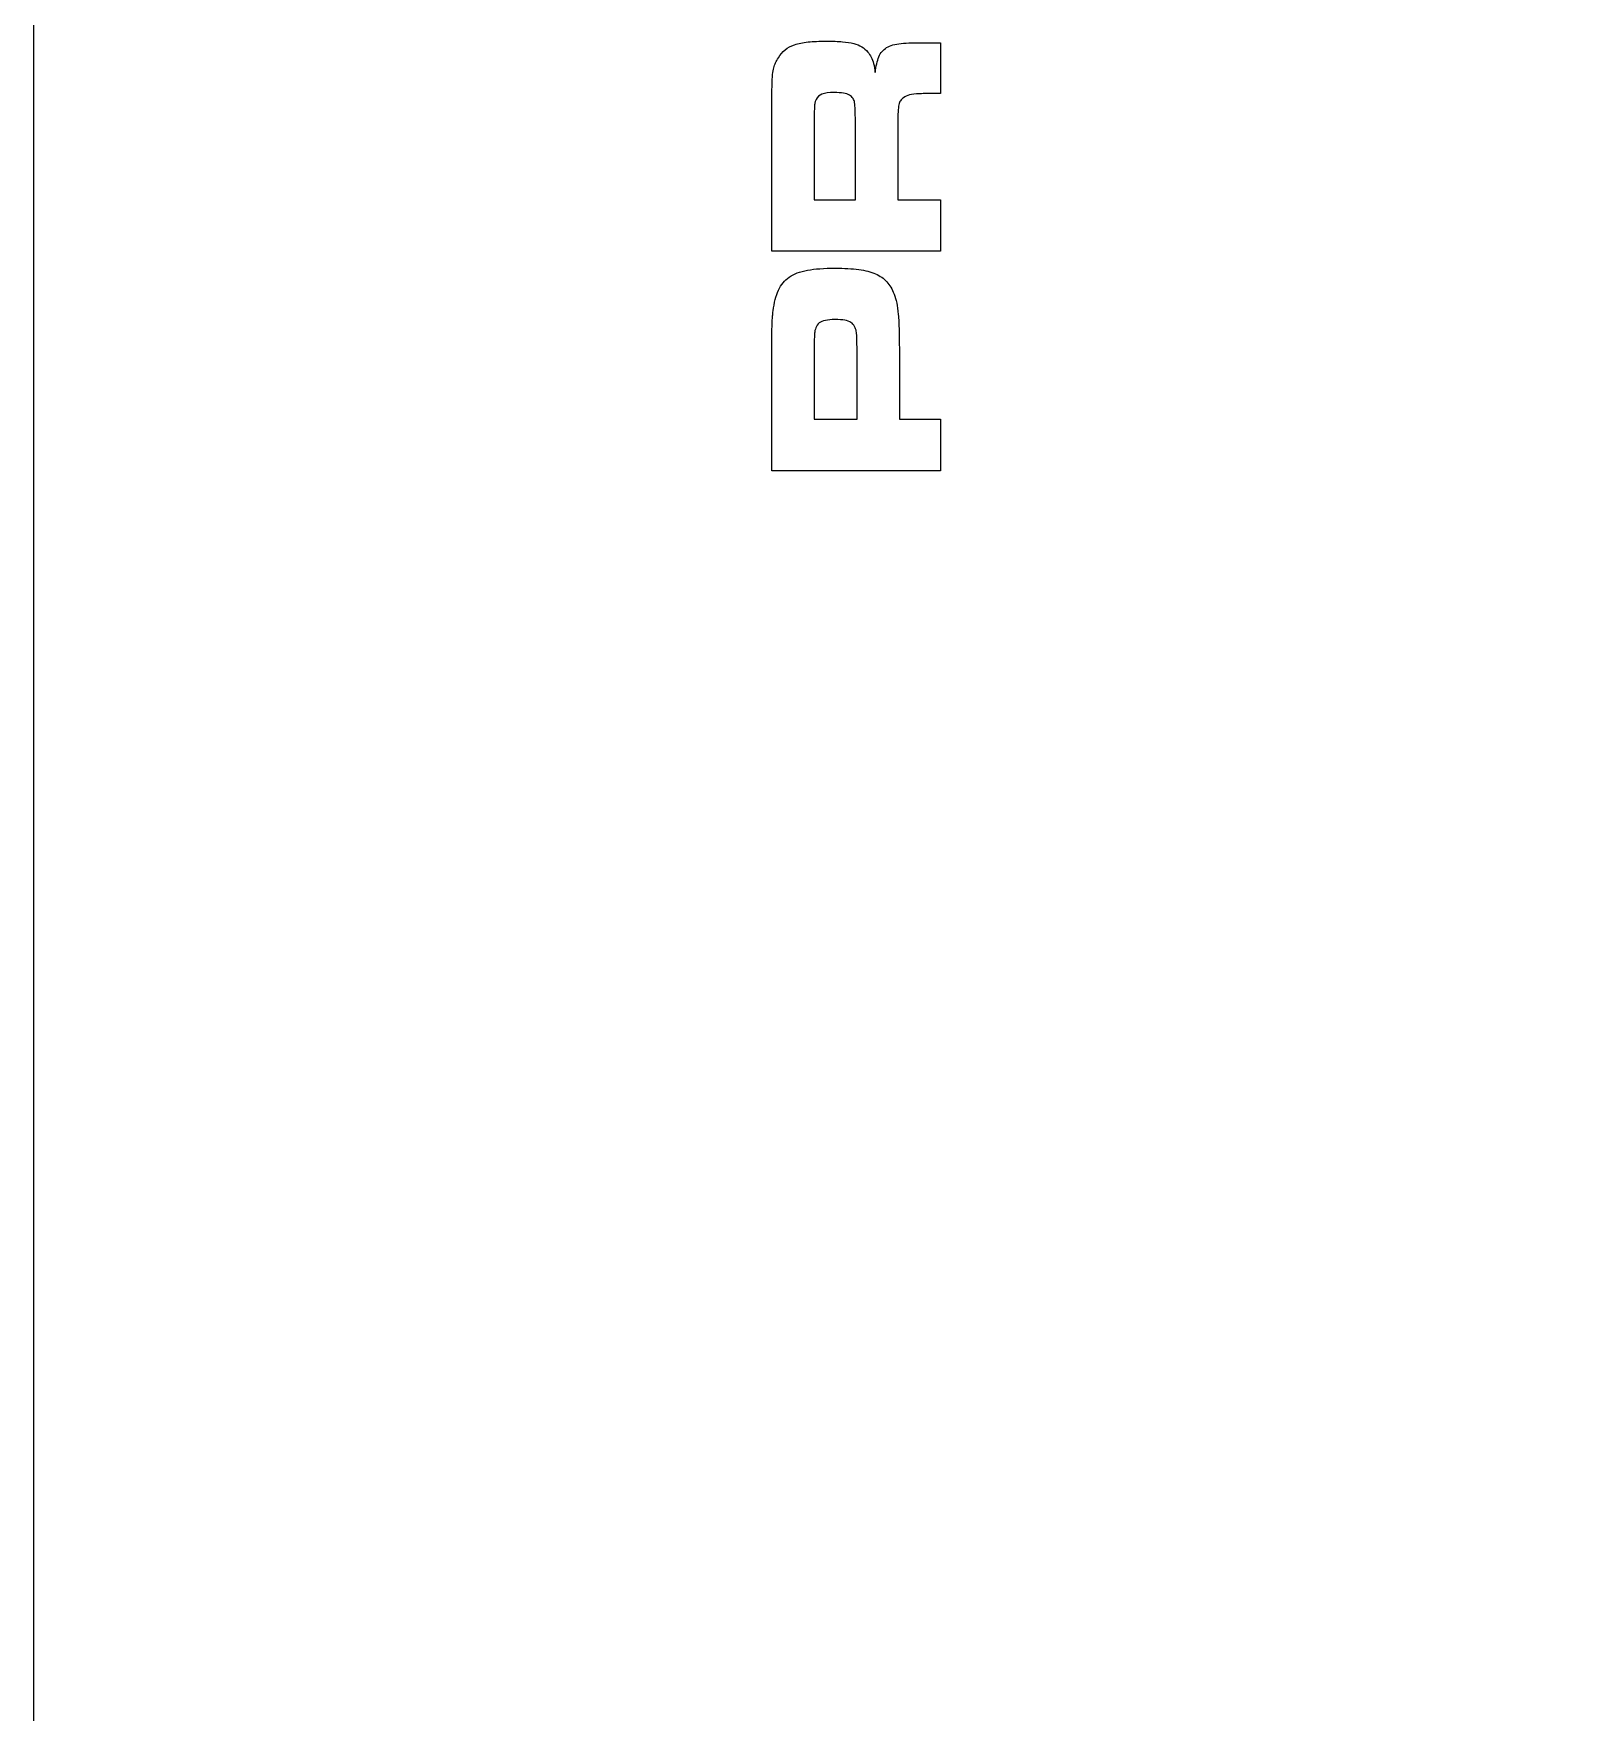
# Model space of a CAD drawing. Extents: x -139 to 87, y -93 to 92.
# Drawn here: x 3.21 to 28.88, y 22.51 to 50.59 of the extents above; entities that cross this region are included whole.
import ezdxf

# ---------------------------------------------------------------- set-up
doc = ezdxf.new("R2010")
doc.units = 0
doc.header["$MEASUREMENT"] = 0
doc.layers.add('LAYER_1', color=7, linetype='CONTINUOUS')

msp = doc.modelspace()

# ---------------------------------------------------------------- linework, layer by layer
at = {"layer": 'LAYER_1', "color": 250}
for points, knots in [([(26.4084, 91.7015), (26.4084, 91.7015), (26.4084, 56.7016), (26.4084, 56.7016), (26.4084, 56.7016), (26.4084, 56.7016), (29.4084, 56.7016), (29.4084, 56.7016), (29.4084, 56.7016), (29.4084, 56.7016), (29.4084, -3.2984), (29.4084, -3.2984), (29.4084, -3.2984), (29.4084, -3.2984), (26.4084, -3.2984), (26.4084, -3.2984), (26.4084, -3.2984), (26.4084, -3.2984), (26.4084, -38.2985), (26.4084, -38.2985), (26.4084, -38.2985), (26.4084, -38.2985), (6.2084, -38.2985), (6.2084, -38.2985), (6.2084, -38.2985), (6.2084, -38.2985), (6.2084, -3.2984), (6.2084, -3.2984), (6.2084, -3.2984), (6.2084, -3.2984), (3.2084, -3.2984), (3.2084, -3.2984), (3.2084, -3.2984), (3.2084, -3.2984), (3.2084, 56.7016), (3.2084, 56.7016), (3.2084, 56.7016), (3.2084, 56.7016), (6.2084, 56.7016), (6.2084, 56.7016), (6.2084, 56.7016), (6.2084, 56.7016), (6.2084, 91.7015), (6.2084, 91.7015), (6.2084, 91.7015), (6.2084, 91.7015), (26.4084, 91.7015), (26.4084, 91.7015)], [0, 0, 0, 0, 0.0769231, 0.0769231, 0.0769231, 0.0769231, 0.1538462, 0.1538462, 0.1538462, 0.1538462, 0.2307692, 0.2307692, 0.2307692, 0.2307692, 0.3076923, 0.3076923, 0.3076923, 0.3076923, 0.3846154, 0.3846154, 0.3846154, 0.3846154, 0.4615385, 0.4615385, 0.4615385, 0.4615385, 0.5384615, 0.5384615, 0.5384615, 0.5384615, 0.6153846, 0.6153846, 0.6153846, 0.6153846, 0.6923077, 0.6923077, 0.6923077, 0.6923077, 0.7692308, 0.7692308, 0.7692308, 0.7692308, 0.8461538, 0.8461538, 0.8461538, 0.8461538, 1, 1, 1, 1]), ([(18.3818, 46.9488), (18.3818, 46.9488), (18.3818, 47.8081), (18.3818, 47.8081), (18.3818, 47.8081), (18.3818, 47.8081), (17.6664, 47.8081), (17.6664, 47.8081), (17.6664, 47.8081), (17.6664, 47.8081), (17.6664, 49.0231), (17.6664, 49.0231), (17.6664, 49.0231), (17.6664, 49.1113), (17.6671, 49.1832), (17.6685, 49.2397), (17.6685, 49.2397), (17.6706, 49.2954), (17.6741, 49.3406), (17.6791, 49.3737), (17.6791, 49.3737), (17.684, 49.4069), (17.6918, 49.433), (17.7024, 49.4521), (17.7024, 49.4521), (17.7122, 49.4711), (17.7256, 49.4873), (17.7426, 49.5014), (17.7426, 49.5014), (17.7651, 49.524), (17.7948, 49.541), (17.8315, 49.5537), (17.8315, 49.5537), (17.8675, 49.5657), (17.9175, 49.5748), (17.981, 49.5791), (17.981, 49.5791), (18.0445, 49.584), (18.1292, 49.5861), (18.2336, 49.5861), (18.2336, 49.5861), (18.2336, 49.5861), (18.3818, 49.5861), (18.3818, 49.5861), (18.3818, 49.5861), (18.3818, 49.5861), (18.3818, 50.4328), (18.3818, 50.4328), (18.3818, 50.4328), (18.3818, 50.4328), (18.1193, 50.4328), (18.1193, 50.4328), (18.1193, 50.4328), (17.9578, 50.4377), (17.8251, 50.4349), (17.7221, 50.4236), (17.7221, 50.4236), (17.6184, 50.413), (17.538, 50.3897), (17.4787, 50.3552), (17.4787, 50.3552), (17.4201, 50.3199), (17.3771, 50.2691), (17.3489, 50.2014), (17.3489, 50.2014), (17.3207, 50.1336), (17.3009, 50.0461), (17.2896, 49.9375), (17.2896, 49.9375), (17.2811, 49.996), (17.2713, 50.0461), (17.2607, 50.0863), (17.2607, 50.0863), (17.2494, 50.1273), (17.236, 50.1633), (17.2198, 50.1936), (17.2198, 50.1936), (17.2042, 50.2239), (17.1852, 50.2529), (17.1626, 50.2804), (17.1626, 50.2804), (17.1337, 50.3149), (17.0998, 50.3446), (17.0624, 50.3679), (17.0624, 50.3679), (17.025, 50.3911), (16.9799, 50.4102), (16.9277, 50.4236), (16.9277, 50.4236), (16.8755, 50.4377), (16.812, 50.4476), (16.7386, 50.4539), (16.7386, 50.4539), (16.6652, 50.4596), (16.5777, 50.4624), (16.4768, 50.4624), (16.4768, 50.4624), (16.3555, 50.4624), (16.251, 50.4582), (16.1636, 50.449), (16.1636, 50.449), (16.0761, 50.4398), (16.0013, 50.425), (15.9392, 50.4038), (15.9392, 50.4038), (15.8771, 50.3827), (15.8249, 50.3537), (15.7811, 50.3178), (15.7811, 50.3178), (15.7381, 50.2818), (15.7007, 50.2366), (15.6683, 50.183), (15.6683, 50.183), (15.6499, 50.1534), (15.6344, 50.1266), (15.6217, 50.1019), (15.6217, 50.1019), (15.609, 50.0772), (15.5991, 50.0497), (15.5906, 50.0186), (15.5906, 50.0186), (15.5829, 49.9883), (15.5765, 49.9495), (15.5716, 49.9022), (15.5716, 49.9022), (15.5674, 49.8549), (15.5638, 49.7942), (15.5624, 49.7195), (15.5624, 49.7195), (15.5603, 49.6447), (15.5589, 49.5508), (15.5589, 49.4387), (15.5589, 49.4387), (15.5582, 49.3258), (15.5582, 49.1889), (15.5582, 49.0273), (15.5582, 49.0273), (15.5582, 49.0273), (15.5582, 46.9488), (15.5582, 46.9488), (15.5582, 46.9488), (15.5582, 46.9488), (18.3818, 46.9488), (18.3818, 46.9488)], [0, 0, 0, 0, 0.027027, 0.027027, 0.027027, 0.027027, 0.0540541, 0.0540541, 0.0540541, 0.0540541, 0.0810811, 0.0810811, 0.0810811, 0.0810811, 0.1081081, 0.1081081, 0.1081081, 0.1081081, 0.1351351, 0.1351351, 0.1351351, 0.1351351, 0.1621622, 0.1621622, 0.1621622, 0.1621622, 0.1891892, 0.1891892, 0.1891892, 0.1891892, 0.2162162, 0.2162162, 0.2162162, 0.2162162, 0.2432432, 0.2432432, 0.2432432, 0.2432432, 0.2702703, 0.2702703, 0.2702703, 0.2702703, 0.2972973, 0.2972973, 0.2972973, 0.2972973, 0.3243243, 0.3243243, 0.3243243, 0.3243243, 0.3513514, 0.3513514, 0.3513514, 0.3513514, 0.3783784, 0.3783784, 0.3783784, 0.3783784, 0.4054054, 0.4054054, 0.4054054, 0.4054054, 0.4324324, 0.4324324, 0.4324324, 0.4324324, 0.4594595, 0.4594595, 0.4594595, 0.4594595, 0.4864865, 0.4864865, 0.4864865, 0.4864865, 0.5135135, 0.5135135, 0.5135135, 0.5135135, 0.5405405, 0.5405405, 0.5405405, 0.5405405, 0.5675676, 0.5675676, 0.5675676, 0.5675676, 0.5945946, 0.5945946, 0.5945946, 0.5945946, 0.6216216, 0.6216216, 0.6216216, 0.6216216, 0.6486486, 0.6486486, 0.6486486, 0.6486486, 0.6756757, 0.6756757, 0.6756757, 0.6756757, 0.7027027, 0.7027027, 0.7027027, 0.7027027, 0.7297297, 0.7297297, 0.7297297, 0.7297297, 0.7567568, 0.7567568, 0.7567568, 0.7567568, 0.7837838, 0.7837838, 0.7837838, 0.7837838, 0.8108108, 0.8108108, 0.8108108, 0.8108108, 0.8378378, 0.8378378, 0.8378378, 0.8378378, 0.8648649, 0.8648649, 0.8648649, 0.8648649, 0.8918919, 0.8918919, 0.8918919, 0.8918919, 0.9189189, 0.9189189, 0.9189189, 0.9189189, 0.9459459, 0.9459459, 0.9459459, 0.9459459, 1, 1, 1, 1]), ([(16.9594, 47.8081), (16.9594, 47.8081), (16.2651, 47.8081), (16.2651, 47.8081), (16.2651, 47.8081), (16.2651, 47.8081), (16.2651, 49.0188), (16.2651, 49.0188), (16.2651, 49.0188), (16.2659, 49.1169), (16.2673, 49.1945), (16.268, 49.251), (16.268, 49.251), (16.2687, 49.3081), (16.2701, 49.3505), (16.2722, 49.3794), (16.2722, 49.3794), (16.2743, 49.4083), (16.2778, 49.4295), (16.2814, 49.4443), (16.2814, 49.4443), (16.2856, 49.4591), (16.2913, 49.4739), (16.299, 49.4887), (16.299, 49.4887), (16.3167, 49.529), (16.3498, 49.5579), (16.3971, 49.5762), (16.3971, 49.5762), (16.4451, 49.5946), (16.5135, 49.6037), (16.6038, 49.603), (16.6038, 49.603), (16.6638, 49.603), (16.7146, 49.6002), (16.7555, 49.5939), (16.7555, 49.5939), (16.7964, 49.5875), (16.8296, 49.5769), (16.8557, 49.5621), (16.8557, 49.5621), (16.8811, 49.5466), (16.9023, 49.5268), (16.9171, 49.5014), (16.9171, 49.5014), (16.9241, 49.4902), (16.9291, 49.4796), (16.934, 49.469), (16.934, 49.469), (16.9382, 49.4591), (16.9418, 49.445), (16.9439, 49.4281), (16.9439, 49.4281), (16.9467, 49.4111), (16.9488, 49.3864), (16.9509, 49.3547), (16.9509, 49.3547), (16.9524, 49.3229), (16.9538, 49.2799), (16.9552, 49.2263), (16.9552, 49.2263), (16.9566, 49.172), (16.958, 49.1028), (16.9594, 49.0188), (16.9594, 49.0188), (16.9594, 49.0188), (16.9594, 47.8081), (16.9594, 47.8081)], [0, 0, 0, 0, 0.0555556, 0.0555556, 0.0555556, 0.0555556, 0.1111111, 0.1111111, 0.1111111, 0.1111111, 0.1666667, 0.1666667, 0.1666667, 0.1666667, 0.2222222, 0.2222222, 0.2222222, 0.2222222, 0.2777778, 0.2777778, 0.2777778, 0.2777778, 0.3333333, 0.3333333, 0.3333333, 0.3333333, 0.3888889, 0.3888889, 0.3888889, 0.3888889, 0.4444444, 0.4444444, 0.4444444, 0.4444444, 0.5, 0.5, 0.5, 0.5, 0.5555556, 0.5555556, 0.5555556, 0.5555556, 0.6111111, 0.6111111, 0.6111111, 0.6111111, 0.6666667, 0.6666667, 0.6666667, 0.6666667, 0.7222222, 0.7222222, 0.7222222, 0.7222222, 0.7777778, 0.7777778, 0.7777778, 0.7777778, 0.8333333, 0.8333333, 0.8333333, 0.8333333, 0.8888889, 0.8888889, 0.8888889, 0.8888889, 1, 1, 1, 1]), ([(18.3818, 43.2785), (18.3818, 43.2785), (18.3818, 44.1378), (18.3818, 44.1378), (18.3818, 44.1378), (18.3818, 44.1378), (17.6918, 44.1378), (17.6918, 44.1378), (17.6918, 44.1378), (17.6918, 44.1378), (17.6918, 45.2215), (17.6918, 45.2215), (17.6918, 45.2215), (17.6918, 45.3775), (17.6904, 45.5087), (17.6882, 45.6174), (17.6882, 45.6174), (17.6854, 45.7253), (17.6805, 45.817), (17.6741, 45.8911), (17.6741, 45.8911), (17.6678, 45.9652), (17.6586, 46.0294), (17.6473, 46.083), (17.6473, 46.083), (17.6353, 46.1366), (17.6205, 46.1867), (17.6029, 46.2333), (17.6029, 46.2333), (17.5718, 46.3144), (17.5316, 46.3829), (17.4815, 46.4386), (17.4815, 46.4386), (17.4314, 46.4937), (17.3686, 46.5381), (17.2924, 46.5713), (17.2924, 46.5713), (17.2155, 46.6051), (17.1224, 46.6291), (17.0116, 46.6432), (17.0116, 46.6432), (16.9009, 46.658), (16.7696, 46.6658), (16.6165, 46.6651), (16.6165, 46.6651), (16.4331, 46.6658), (16.2793, 46.6545), (16.1544, 46.6319), (16.1544, 46.6319), (16.0295, 46.6094), (15.9279, 46.5706), (15.8503, 46.5169), (15.8503, 46.5169), (15.7727, 46.4633), (15.712, 46.3899), (15.6697, 46.2975), (15.6697, 46.2975), (15.6273, 46.2044), (15.5977, 46.0887), (15.5794, 45.9497), (15.5794, 45.9497), (15.5758, 45.9215), (15.573, 45.8939), (15.5709, 45.8664), (15.5709, 45.8664), (15.5681, 45.8396), (15.5659, 45.8086), (15.5645, 45.7747), (15.5645, 45.7747), (15.5631, 45.7408), (15.5617, 45.6992), (15.561, 45.6505), (15.561, 45.6505), (15.5596, 45.6018), (15.5589, 45.5419), (15.5589, 45.4713), (15.5589, 45.4713), (15.5582, 45.4001), (15.5582, 45.314), (15.5582, 45.2131), (15.5582, 45.2131), (15.5582, 45.2131), (15.5582, 43.2785), (15.5582, 43.2785), (15.5582, 43.2785), (15.5582, 43.2785), (18.3818, 43.2785), (18.3818, 43.2785)], [0, 0, 0, 0, 0.0434783, 0.0434783, 0.0434783, 0.0434783, 0.0869565, 0.0869565, 0.0869565, 0.0869565, 0.1304348, 0.1304348, 0.1304348, 0.1304348, 0.173913, 0.173913, 0.173913, 0.173913, 0.2173913, 0.2173913, 0.2173913, 0.2173913, 0.2608696, 0.2608696, 0.2608696, 0.2608696, 0.3043478, 0.3043478, 0.3043478, 0.3043478, 0.3478261, 0.3478261, 0.3478261, 0.3478261, 0.3913043, 0.3913043, 0.3913043, 0.3913043, 0.4347826, 0.4347826, 0.4347826, 0.4347826, 0.4782609, 0.4782609, 0.4782609, 0.4782609, 0.5217391, 0.5217391, 0.5217391, 0.5217391, 0.5652174, 0.5652174, 0.5652174, 0.5652174, 0.6086957, 0.6086957, 0.6086957, 0.6086957, 0.6521739, 0.6521739, 0.6521739, 0.6521739, 0.6956522, 0.6956522, 0.6956522, 0.6956522, 0.7391304, 0.7391304, 0.7391304, 0.7391304, 0.7826087, 0.7826087, 0.7826087, 0.7826087, 0.826087, 0.826087, 0.826087, 0.826087, 0.8695652, 0.8695652, 0.8695652, 0.8695652, 0.9130435, 0.9130435, 0.9130435, 0.9130435, 1, 1, 1, 1]), ([(16.9848, 44.1378), (16.9848, 44.1378), (16.2651, 44.1378), (16.2651, 44.1378), (16.2651, 44.1378), (16.2651, 44.1378), (16.2651, 45.2131), (16.2651, 45.2131), (16.2651, 45.2131), (16.2659, 45.3083), (16.2673, 45.3831), (16.268, 45.4382), (16.268, 45.4382), (16.2687, 45.4932), (16.2701, 45.5341), (16.2722, 45.5616), (16.2722, 45.5616), (16.2736, 45.5898), (16.2764, 45.6103), (16.28, 45.6244), (16.28, 45.6244), (16.2835, 45.6385), (16.2884, 45.6526), (16.2948, 45.666), (16.2948, 45.666), (16.3082, 45.7013), (16.3279, 45.7288), (16.3526, 45.7493), (16.3526, 45.7493), (16.378, 45.7698), (16.4112, 45.7846), (16.4542, 45.793), (16.4542, 45.793), (16.4966, 45.8022), (16.5509, 45.8065), (16.6165, 45.8057), (16.6165, 45.8057), (16.6821, 45.8057), (16.7365, 45.8022), (16.7788, 45.7952), (16.7788, 45.7952), (16.8218, 45.7874), (16.8557, 45.7754), (16.8818, 45.7585), (16.8818, 45.7585), (16.9072, 45.7422), (16.9277, 45.7197), (16.9425, 45.6914), (16.9425, 45.6914), (16.9517, 45.6745), (16.9594, 45.6576), (16.9643, 45.6414), (16.9643, 45.6414), (16.97, 45.6244), (16.9735, 45.6011), (16.9763, 45.5715), (16.9763, 45.5715), (16.9792, 45.5419), (16.9806, 45.4981), (16.982, 45.4424), (16.982, 45.4424), (16.9827, 45.3859), (16.9841, 45.3097), (16.9848, 45.2131), (16.9848, 45.2131), (16.9848, 45.2131), (16.9848, 44.1378), (16.9848, 44.1378)], [0, 0, 0, 0, 0.0555556, 0.0555556, 0.0555556, 0.0555556, 0.1111111, 0.1111111, 0.1111111, 0.1111111, 0.1666667, 0.1666667, 0.1666667, 0.1666667, 0.2222222, 0.2222222, 0.2222222, 0.2222222, 0.2777778, 0.2777778, 0.2777778, 0.2777778, 0.3333333, 0.3333333, 0.3333333, 0.3333333, 0.3888889, 0.3888889, 0.3888889, 0.3888889, 0.4444444, 0.4444444, 0.4444444, 0.4444444, 0.5, 0.5, 0.5, 0.5, 0.5555556, 0.5555556, 0.5555556, 0.5555556, 0.6111111, 0.6111111, 0.6111111, 0.6111111, 0.6666667, 0.6666667, 0.6666667, 0.6666667, 0.7222222, 0.7222222, 0.7222222, 0.7222222, 0.7777778, 0.7777778, 0.7777778, 0.7777778, 0.8333333, 0.8333333, 0.8333333, 0.8333333, 0.8888889, 0.8888889, 0.8888889, 0.8888889, 1, 1, 1, 1])]:
    msp.add_open_spline(points, degree=3, knots=knots, dxfattribs=at)

doc.saveas('drawing.dxf')
